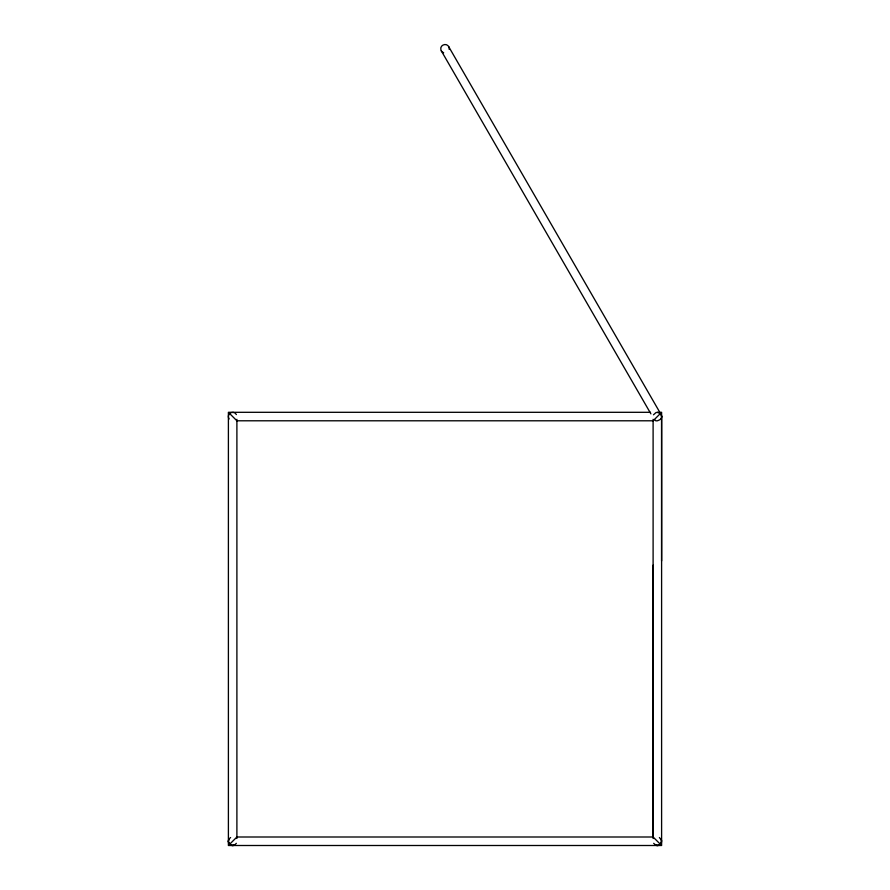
<?xml version="1.0" encoding="UTF-8"?>
<svg xmlns="http://www.w3.org/2000/svg" width="890" height="890" viewBox="0 0 890 890"><rect width="100%" height="100%" fill="white"/><g stroke="black" fill="none" stroke-linecap="round" stroke-linejoin="round"><path stroke-width="1.33" d="M653.104 837.001L653.104 565.195M661.604 560.956L661.604 416.531L661.47 417.566A8.355 5.907 0 0 0 661.459 415.474L661.593 416.498M449.205 49.373L449.094 47.626A8.355 5.907 -30 0 0 448.026 45.768C445.656 42.887 439.582 45.323 440.906 49.873A8.355 5.907 -30 0 0 441.974 51.731L443.676 52.788M653.482 414.796L656.097 412.493L661.604 412.304L661.604 845.5L228.396 845.5L228.396 412.304L650.49 412.304M236.351 843.331L234.548 845.055M229.119 838.881L230.61 837.535M660.814 419.001C662.783 417.421 656.386 423.184 654.717 419.88M228.83 845.066L236.462 837.446M653.538 420.358L661.17 412.738M233.836 845.333L234.47 845.088L233.836 845.333A8.355 5.907 90 0 1 231.578 845.355L233.792 845.344A8.355 5.907 -90 0 1 231.578 845.355L231.534 845.355M658.522 845.333L661.025 843.386L661.481 840.271A8.355 5.907 0 0 1 661.459 842.329L660.424 844.187L658.522 845.333A8.355 5.907 90 0 1 656.275 845.355L658.466 845.355A8.355 5.907 -90 0 1 656.275 845.355L656.23 845.355M236.896 420.792L653.104 420.792M236.818 837.001L653.182 837.001M657.421 412.304L659.924 413.171L661.426 415.341A8.355 5.907 -30 0 0 660.814 414.095M659.056 412.66L660.202 413.405M655.463 845.055L656.097 845.311L653.649 843.331M659.39 837.535L661.459 840.182L660.881 838.881M228.83 412.738L236.462 420.358M653.538 837.446L661.17 845.066M229.153 418.956L228.552 417.655A8.355 5.907 0 0 1 228.541 415.474C229.286 411.825 234.849 411.191 236.406 414.573M448.682 46.625L660.335 413.227M441.318 50.875L650.902 413.861M653.104 419.324L653.104 838.48M236.896 419.324L236.896 838.48M228.407 841.184C228.152 844.365 234.404 848.148 228.552 842.363A8.355 5.907 0 0 1 228.541 840.182L229.086 838.947L228.407 841.184"/></g></svg>
